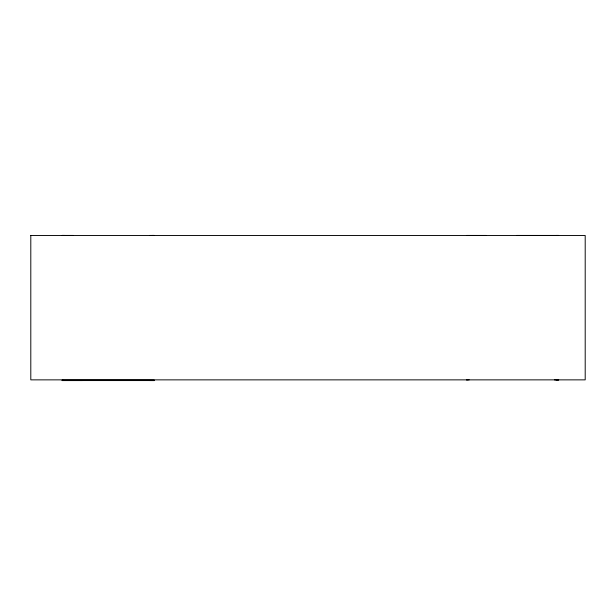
<?xml version="1.0" encoding="UTF-8"?>
<svg xmlns="http://www.w3.org/2000/svg" width="616" height="616" viewBox="0 0 616 616"><rect width="100%" height="100%" fill="white"/><g stroke="black" fill="none" stroke-linecap="round" stroke-linejoin="round"><path stroke-width="0.92" d="M62.817 380.134L62.07 380.134L154.293 380.141M73.319 235.428L62.077 235.428L64.48 235.428M149.719 235.435L154.3 235.435L151.898 235.428M486.155 235.435L466.566 235.428M516.578 235.428L558.666 235.435L556.071 235.435M30.8 235.489L585.2 235.489L585.2 379.864L30.8 379.864L30.8 235.428M554.469 379.864L558.658 379.864L556.063 379.864M469.153 379.856L466.558 379.856L467.097 379.864M82.352 380.565L62.07 380.565L154.293 380.572L149.711 380.572"/></g></svg>
